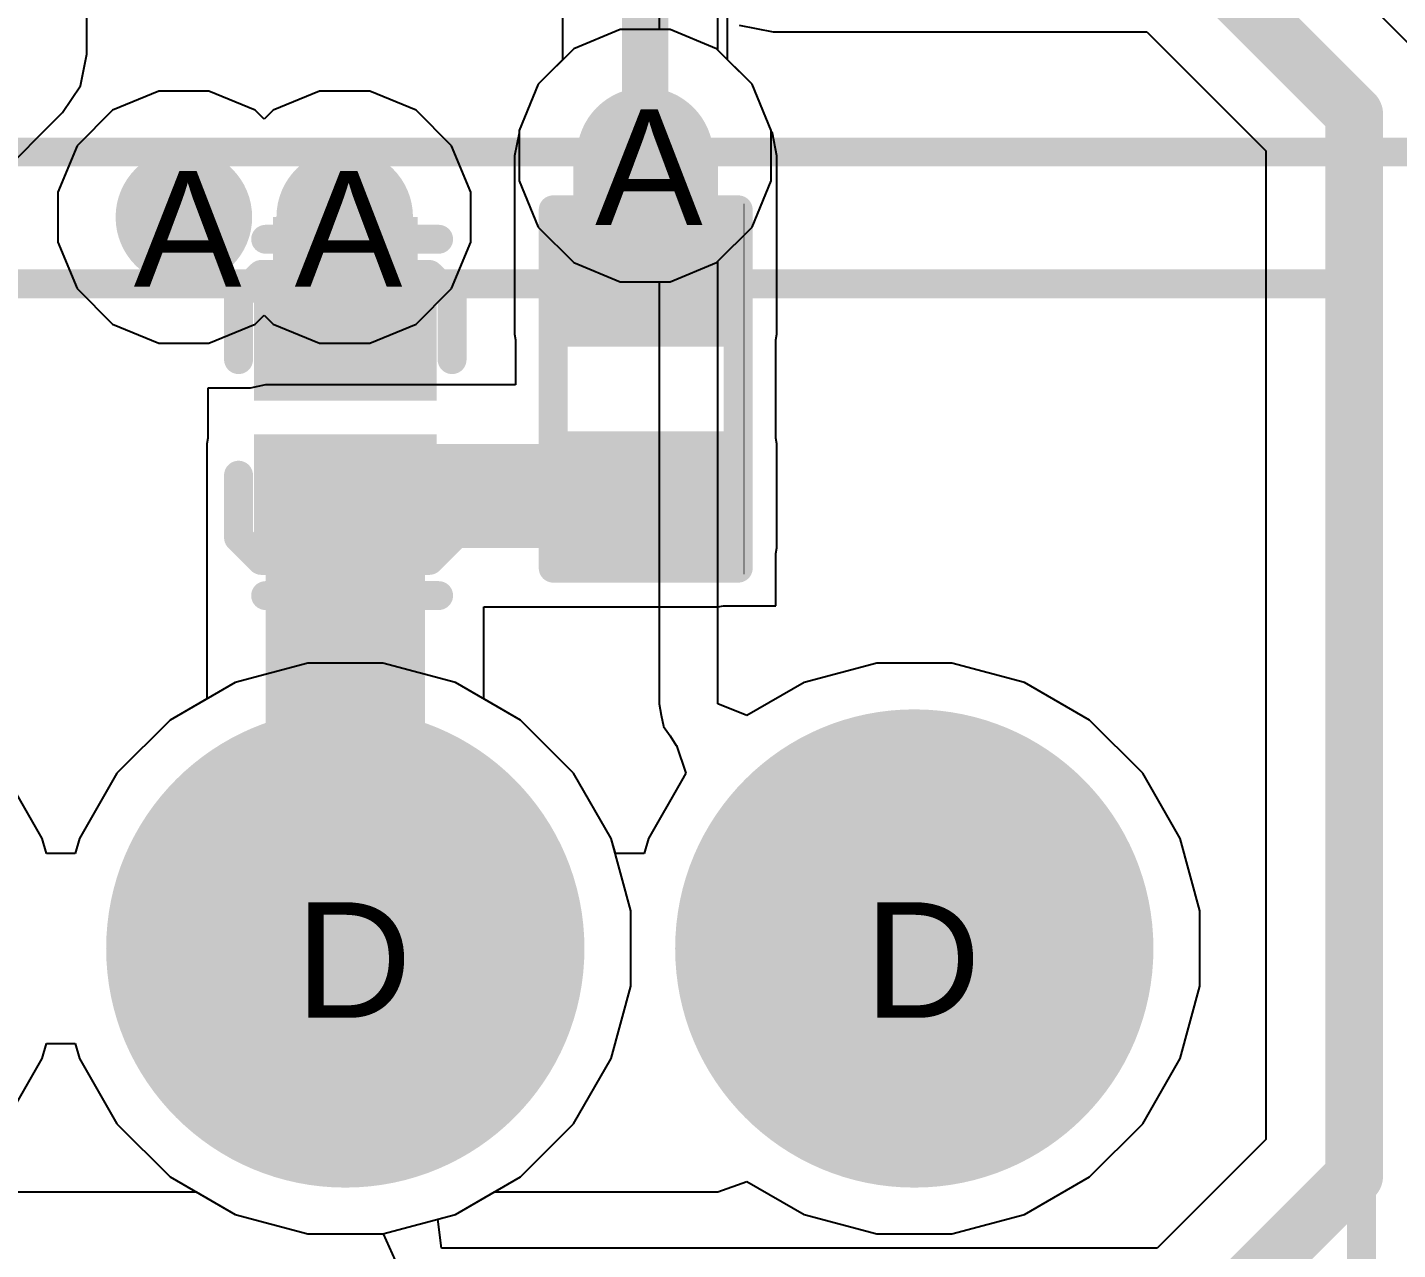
# Model space of a CAD drawing. Header units: inches. Extents: x 0 to 5271, y 0 to 5417.
# Drawn here: x 102.24 to 108.26, y 8 to 13.37 of the extents above; entities that cross this region are included whole.
import ezdxf

# ---------------------------------------------------------------- set-up
doc = ezdxf.new("R2010")
doc.units = ezdxf.units.IN
for name, color, linetype in [('Bottom Layer', 5, 'Continuous'), ('Bottom Overlay', 54, 'Continuous'), ('Bottom Paste', 16, 'Continuous'), ('Bottom Solder', 6, 'Continuous'), ('Drill Drawing', 1, 'Continuous'), ('L2_GND1', 16, 'Continuous'), ('L3_SIG1', 76, 'Continuous'), ('L4_PWR', 90, 'Continuous'), ('L5_GND2', 156, 'Continuous'), ('L6_SIG2', 130, 'Continuous'), ('L7_GND3', 216, 'Continuous'), ('Multi-Layer', 9, 'Continuous'), ('Pad Holes', 156, 'Continuous'), ('Top Layer', 1, 'Continuous'), ('Top Overlay', 2, 'Continuous'), ('Top Solder', 216, 'Continuous'), ('Via Holes', 16, 'Continuous')]:
    doc.layers.add(name, color=color, linetype=linetype)
doc.styles.add('Arial', font='', dxfattribs={"height": 0.2})
doc.styles.get('Arial').set_extended_font_data('Arial')

# ---------------------------------------------------------------- blocks, each defined once
blk = doc.blocks.new('R___0402_B_89')
at = {"layer": 'Bottom Layer'}
for points in [[(-0.2413, 0.3175), (-0.2413, -0.3175), (-0.6985, -0.3175), (-0.6985, 0.3175)], [(0.6985, 0.3175), (0.6985, -0.3175), (0.2413, -0.3175), (0.2413, 0.3175)]]:
    blk.add_hatch(color=5, dxfattribs=at).paths.add_polyline_path(points)
at = {"layer": 'Bottom Paste'}
for points in [[(-0.2413, 0.3175), (-0.2413, -0.3175), (-0.6985, -0.3175), (-0.6985, 0.3175)], [(0.6985, 0.3175), (0.6985, -0.3175), (0.2413, -0.3175), (0.2413, 0.3175)]]:
    blk.add_hatch(color=16, dxfattribs=at).paths.add_polyline_path(points)
at = {"layer": 'Bottom Solder'}
for points in [[(-0.1863, 0.3725), (-0.1863, -0.3725), (-0.7535, -0.3725), (-0.7535, 0.3725)], [(0.7535, 0.3725), (0.7535, -0.3725), (0.1863, -0.3725), (0.1863, 0.3725)]]:
    blk.add_hatch(color=6, dxfattribs=at).paths.add_polyline_path(points)
at = {"layer": 'Bottom Overlay'}
for points in [[(0.7874, 0.4064, 0.127, 0.127, 0), (-0.7874, 0.4064, 0.127, 0.127, 0)], [(-0.7874, -0.4064, 0.127, 0.127, 0), (-0.7874, 0.4064, 0.127, 0.127, 0)], [(0.8128, 0.4318, 0.00323, 0.00323, 0), (-0.8128, 0.4318, 0.00323, 0.00323, 0)], [(0.7874, -0.4064, 0.127, 0.127, 0), (0.7874, 0.4064, 0.127, 0.127, 0)], [(0.7874, -0.4064, 0.127, 0.127, 0), (-0.7874, -0.4064, 0.127, 0.127, 0)]]:
    blk.add_lwpolyline(points, format="xyseb", dxfattribs=at)
for points in [[(-0.8191, 0.4064, 0.0635, 0.0635, 1), (-0.7556, 0.4064, 0.0635, 0.0635, 1)], [(-0.8191, 0.4064, 0.0635, 0.0635, 1), (-0.7556, 0.4064, 0.0635, 0.0635, 1)], [(-0.8136, 0.4318, 0.00161, 0.00161, 1), (-0.812, 0.4318, 0.00161, 0.00161, 1)], [(0.7557, 0.4064, 0.0635, 0.0635, 1), (0.8192, 0.4064, 0.0635, 0.0635, 1)], [(0.7557, 0.4064, 0.0635, 0.0635, 1), (0.8192, 0.4064, 0.0635, 0.0635, 1)], [(0.812, 0.4318, 0.00161, 0.00161, 1), (0.8136, 0.4318, 0.00161, 0.00161, 1)], [(-0.8191, -0.4064, 0.0635, 0.0635, 1), (-0.7556, -0.4064, 0.0635, 0.0635, 1)], [(-0.8191, -0.4064, 0.0635, 0.0635, 1), (-0.7556, -0.4064, 0.0635, 0.0635, 1)], [(0.7557, -0.4064, 0.0635, 0.0635, 1), (0.8192, -0.4064, 0.0635, 0.0635, 1)], [(0.7557, -0.4064, 0.0635, 0.0635, 1), (0.8192, -0.4064, 0.0635, 0.0635, 1)]]:
    blk.add_lwpolyline(points, format="xyseb", close=True, dxfattribs=at)
blk = doc.blocks.new('DFN1006_2L__B__D____________B_91')
at = {"layer": 'Bottom Layer'}
for points in [[(-0.525, 0.35), (-0.125, 0.35), (-0.125, -0.35), (-0.525, -0.35)], [(0.125, 0.35), (0.525, 0.35), (0.525, -0.35), (0.125, -0.35)]]:
    blk.add_hatch(color=5, dxfattribs=at).paths.add_polyline_path(points)
at = {"layer": 'Bottom Paste'}
for points in [[(-0.525, 0.35), (-0.125, 0.35), (-0.125, -0.35), (-0.525, -0.35)], [(0.125, 0.35), (0.525, 0.35), (0.525, -0.35), (0.125, -0.35)]]:
    blk.add_hatch(color=16, dxfattribs=at).paths.add_polyline_path(points)
at = {"layer": 'Bottom Solder'}
for points in [[(-0.5758, 0.4008), (-0.0742, 0.4008), (-0.0742, -0.4008), (-0.5758, -0.4008)], [(0.0742, 0.4008), (0.5758, 0.4008), (0.5758, -0.4008), (0.0742, -0.4008)]]:
    blk.add_hatch(color=6, dxfattribs=at).paths.add_polyline_path(points)
at = {"layer": 'Bottom Overlay'}
for points in [[(-0.6284, 0.3692, 0.127, 0.127, 0), (-0.5283, 0.4692, 0.127, 0.127, 0)], [(-0.254, 0.4692, 0.127, 0.127, 0), (-0.5283, 0.4692, 0.127, 0.127, 0)], [(0.5283, 0.4692, 0.127, 0.127, 0), (0.254, 0.4692, 0.127, 0.127, 0)], [(0.6283, 0.3692, 0.127, 0.127, 0), (0.5283, 0.4692, 0.127, 0.127, 0)], [(-0.7829, -0.35, 0.127, 0.127, 0), (-0.7829, 0.41, 0.127, 0.127, 0)], [(-0.6284, -0.3691, 0.127, 0.127, 0), (-0.6284, 0.3692, 0.127, 0.127, 0)], [(0.6283, -0.3691, 0.127, 0.127, 0), (0.6283, 0.3692, 0.127, 0.127, 0)], [(0.783, -0.35, 0.127, 0.127, 0), (0.783, 0.41, 0.127, 0.127, 0)], [(-0.5283, -0.4691, 0.127, 0.127, 0), (-0.6284, -0.3691, 0.127, 0.127, 0)], [(0.5283, -0.4691, 0.127, 0.127, 0), (0.6283, -0.3691, 0.127, 0.127, 0)], [(-0.4984, -0.4691, 0.127, 0.127, 0), (-0.5283, -0.4691, 0.127, 0.127, 0)], [(-0.254, -0.4691, 0.127, 0.127, 0), (-0.4984, -0.4691, 0.127, 0.127, 0)], [(0.4983, -0.4691, 0.127, 0.127, 0), (0.254, -0.4691, 0.127, 0.127, 0)], [(0.5283, -0.4691, 0.127, 0.127, 0), (0.4983, -0.4691, 0.127, 0.127, 0)]]:
    blk.add_lwpolyline(points, format="xyseb", dxfattribs=at)
for points in [[(-0.5601, 0.4692, 0.0635, 0.0635, 1), (-0.4966, 0.4692, 0.0635, 0.0635, 1)], [(-0.5601, 0.4692, 0.0635, 0.0635, 1), (-0.4966, 0.4692, 0.0635, 0.0635, 1)], [(-0.2858, 0.4692, 0.0635, 0.0635, 1), (-0.2223, 0.4692, 0.0635, 0.0635, 1)], [(0.2222, 0.4692, 0.0635, 0.0635, 1), (0.2857, 0.4692, 0.0635, 0.0635, 1)], [(0.4966, 0.4692, 0.0635, 0.0635, 1), (0.5601, 0.4692, 0.0635, 0.0635, 1)], [(0.4966, 0.4692, 0.0635, 0.0635, 1), (0.5601, 0.4692, 0.0635, 0.0635, 1)], [(-0.8147, 0.41, 0.0635, 0.0635, 1), (-0.7512, 0.41, 0.0635, 0.0635, 1)], [(-0.6601, 0.3692, 0.0635, 0.0635, 1), (-0.5966, 0.3692, 0.0635, 0.0635, 1)], [(-0.6601, 0.3692, 0.0635, 0.0635, 1), (-0.5966, 0.3692, 0.0635, 0.0635, 1)], [(0.5966, 0.3692, 0.0635, 0.0635, 1), (0.6601, 0.3692, 0.0635, 0.0635, 1)], [(0.5966, 0.3692, 0.0635, 0.0635, 1), (0.6601, 0.3692, 0.0635, 0.0635, 1)], [(0.7512, 0.41, 0.0635, 0.0635, 1), (0.8147, 0.41, 0.0635, 0.0635, 1)], [(-0.8147, -0.35, 0.0635, 0.0635, 1), (-0.7512, -0.35, 0.0635, 0.0635, 1)], [(0.7512, -0.35, 0.0635, 0.0635, 1), (0.8147, -0.35, 0.0635, 0.0635, 1)], [(-0.6601, -0.3691, 0.0635, 0.0635, 1), (-0.5966, -0.3691, 0.0635, 0.0635, 1)], [(-0.6601, -0.3691, 0.0635, 0.0635, 1), (-0.5966, -0.3691, 0.0635, 0.0635, 1)], [(0.5966, -0.3691, 0.0635, 0.0635, 1), (0.6601, -0.3691, 0.0635, 0.0635, 1)], [(0.5966, -0.3691, 0.0635, 0.0635, 1), (0.6601, -0.3691, 0.0635, 0.0635, 1)], [(-0.5601, -0.4691, 0.0635, 0.0635, 1), (-0.4966, -0.4691, 0.0635, 0.0635, 1)], [(-0.5601, -0.4691, 0.0635, 0.0635, 1), (-0.4966, -0.4691, 0.0635, 0.0635, 1)], [(-0.5301, -0.4691, 0.0635, 0.0635, 1), (-0.4666, -0.4691, 0.0635, 0.0635, 1)], [(-0.5301, -0.4691, 0.0635, 0.0635, 1), (-0.4666, -0.4691, 0.0635, 0.0635, 1)], [(-0.2858, -0.4691, 0.0635, 0.0635, 1), (-0.2223, -0.4691, 0.0635, 0.0635, 1)], [(0.2222, -0.4691, 0.0635, 0.0635, 1), (0.2857, -0.4691, 0.0635, 0.0635, 1)], [(0.4666, -0.4691, 0.0635, 0.0635, 1), (0.5301, -0.4691, 0.0635, 0.0635, 1)], [(0.4666, -0.4691, 0.0635, 0.0635, 1), (0.5301, -0.4691, 0.0635, 0.0635, 1)], [(0.4966, -0.4691, 0.0635, 0.0635, 1), (0.5601, -0.4691, 0.0635, 0.0635, 1)], [(0.4966, -0.4691, 0.0635, 0.0635, 1), (0.5601, -0.4691, 0.0635, 0.0635, 1)]]:
    blk.add_lwpolyline(points, format="xyseb", close=True, dxfattribs=at)
blk = doc.blocks.new('XH_4A_L_522')
at = {"layer": 'Bottom Layer'}
h = blk.add_hatch(color=5, dxfattribs=at)
edge = h.paths.add_edge_path()
edge.add_arc((1.2499, 0), 1, 0, 360)
h = blk.add_hatch(color=5, dxfattribs=at)
edge = h.paths.add_edge_path()
edge.add_arc((3.75, 0), 1, 0, 360)
at = {"layer": 'Bottom Solder'}
h = blk.add_hatch(color=6, dxfattribs=at)
edge = h.paths.add_edge_path()
edge.add_arc((1.2499, 0), 1.0508, 0, 360)
h = blk.add_hatch(color=6, dxfattribs=at)
edge = h.paths.add_edge_path()
edge.add_arc((3.75, 0), 1.0508, 0, 360)
at = {"layer": 'L2_GND1'}
h = blk.add_hatch(color=16, dxfattribs=at)
edge = h.paths.add_edge_path()
edge.add_arc((1.2499, 0), 1, 0, 360)
h = blk.add_hatch(color=16, dxfattribs=at)
edge = h.paths.add_edge_path()
edge.add_arc((3.75, 0), 1, 0, 360)
at = {"layer": 'L3_SIG1'}
h = blk.add_hatch(color=76, dxfattribs=at)
edge = h.paths.add_edge_path()
edge.add_arc((1.2499, 0), 1, 0, 360)
h = blk.add_hatch(color=76, dxfattribs=at)
edge = h.paths.add_edge_path()
edge.add_arc((3.75, 0), 1, 0, 360)
at = {"layer": 'L4_PWR'}
h = blk.add_hatch(color=90, dxfattribs=at)
edge = h.paths.add_edge_path()
edge.add_arc((1.2499, 0), 1, 0, 360)
h = blk.add_hatch(color=90, dxfattribs=at)
edge = h.paths.add_edge_path()
edge.add_arc((3.75, 0), 1, 0, 360)
at = {"layer": 'L5_GND2'}
h = blk.add_hatch(color=156, dxfattribs=at)
edge = h.paths.add_edge_path()
edge.add_arc((1.2499, 0), 1, 0, 360)
h = blk.add_hatch(color=156, dxfattribs=at)
edge = h.paths.add_edge_path()
edge.add_arc((3.75, 0), 1, 0, 360)
at = {"layer": 'L6_SIG2'}
h = blk.add_hatch(color=130, dxfattribs=at)
edge = h.paths.add_edge_path()
edge.add_arc((1.2499, 0), 1, 0, 360)
h = blk.add_hatch(color=130, dxfattribs=at)
edge = h.paths.add_edge_path()
edge.add_arc((3.75, 0), 1, 0, 360)
at = {"layer": 'L7_GND3'}
h = blk.add_hatch(color=216, dxfattribs=at)
edge = h.paths.add_edge_path()
edge.add_arc((1.2499, 0), 1, 0, 360)
h = blk.add_hatch(color=216, dxfattribs=at)
edge = h.paths.add_edge_path()
edge.add_arc((3.75, 0), 1, 0, 360)
at = {"layer": 'Multi-Layer'}
h = blk.add_hatch(color=9, dxfattribs=at)
edge = h.paths.add_edge_path()
edge.add_arc((1.2499, 0), 1, 0, 360)
h = blk.add_hatch(color=9, dxfattribs=at)
edge = h.paths.add_edge_path()
edge.add_arc((3.75, 0), 1, 0, 360)
at = {"layer": 'Pad Holes'}
h = blk.add_hatch(color=7, dxfattribs=at)
edge = h.paths.add_edge_path()
edge.add_arc((1.2499, 0), 0.5, 0, 360)
h = blk.add_hatch(color=7, dxfattribs=at)
edge = h.paths.add_edge_path()
edge.add_arc((3.7501, 0), 0.5, 0, 360)
at = {"layer": 'Top Layer'}
h = blk.add_hatch(color=1, dxfattribs=at)
edge = h.paths.add_edge_path()
edge.add_arc((1.2499, 0), 1, 0, 360)
h = blk.add_hatch(color=1, dxfattribs=at)
edge = h.paths.add_edge_path()
edge.add_arc((3.75, 0), 1, 0, 360)
at = {"layer": 'Top Solder'}
h = blk.add_hatch(color=216, dxfattribs=at)
edge = h.paths.add_edge_path()
edge.add_arc((1.2499, 0), 1.0508, 0, 360)
h = blk.add_hatch(color=216, dxfattribs=at)
edge = h.paths.add_edge_path()
edge.add_arc((3.75, 0), 1.0508, 0, 360)
at = {"layer": 'Top Overlay'}
for points in [[(-6.2501, 3.5, 0.127, 0.127, 0), (6.2499, 3.5, 0.127, 0.127, 0)], [(-5.7481, 2.921, 0.127, 0.127, 0), (5.7149, 2.921, 0.127, 0.127, 0)], [(5.7149, -1.651, 0.127, 0.127, 0), (5.7149, 2.921, 0.127, 0.127, 0)]]:
    blk.add_lwpolyline(points, format="xyseb", dxfattribs=at)
blk.add_lwpolyline([(5.6832, 2.921, 0.0635, 0.0635, 1), (5.7467, 2.921, 0.0635, 0.0635, 1)], format="xyseb", close=True, dxfattribs=at)
blk.add_lwpolyline([(5.6832, 2.921, 0.0635, 0.0635, 1), (5.7467, 2.921, 0.0635, 0.0635, 1)], format="xyseb", close=True, dxfattribs=at)

msp = doc.modelspace()

# ---------------------------------------------------------------- hatches: boundary and pattern name
at = {"layer": 'Bottom Layer'}
h = msp.add_hatch(color=5, dxfattribs=at)
edge = h.paths.add_edge_path()
edge.add_arc((104.9494, 12.8086), 0.3, 0, 360)
h = msp.add_hatch(color=5, dxfattribs=at)
edge = h.paths.add_edge_path()
edge.add_arc((102.9227, 12.5387), 0.3, 0, 360)
h = msp.add_hatch(color=5, dxfattribs=at)
edge = h.paths.add_edge_path()
edge.add_arc((103.6294, 12.5387), 0.3, 0, 360)
for points in [[(104.6345, 12.0249), (105.2695, 12.0249), (105.2695, 12.8086), (104.6345, 12.8086)], [(103.3145, 11.9836), (103.9495, 11.9836), (103.9495, 12.5387), (103.3145, 12.5387)], [(103.282, 9.3249), (103.982, 9.3249), (103.982, 11.5423), (103.282, 11.5423)], [(103.282, 11.0851), (105.2695, 11.0851), (105.2695, 11.5423), (103.282, 11.5423)]]:
    msp.add_hatch(color=5, dxfattribs=at).paths.add_polyline_path(points)
at = {"layer": 'L2_GND1'}
h = msp.add_hatch(color=16, dxfattribs=at)
edge = h.paths.add_edge_path()
edge.add_arc((104.9494, 12.8086), 0.3, 0, 360)
h = msp.add_hatch(color=16, dxfattribs=at)
edge = h.paths.add_edge_path()
edge.add_arc((102.9227, 12.5387), 0.3, 0, 360)
h = msp.add_hatch(color=16, dxfattribs=at)
edge = h.paths.add_edge_path()
edge.add_arc((103.6294, 12.5387), 0.3, 0, 360)
at = {"layer": 'L3_SIG1'}
h = msp.add_hatch(color=76, dxfattribs=at)
edge = h.paths.add_edge_path()
edge.add_arc((104.9494, 12.8086), 0.3, 0, 360)
h = msp.add_hatch(color=76, dxfattribs=at)
edge = h.paths.add_edge_path()
edge.add_arc((102.9227, 12.5387), 0.3, 0, 360)
h = msp.add_hatch(color=76, dxfattribs=at)
edge = h.paths.add_edge_path()
edge.add_arc((103.6294, 12.5387), 0.3, 0, 360)
at = {"layer": 'L4_PWR'}
h = msp.add_hatch(color=90, dxfattribs=at)
edge = h.paths.add_edge_path()
edge.add_arc((104.9494, 12.8086), 0.3, 0, 360)
h = msp.add_hatch(color=90, dxfattribs=at)
edge = h.paths.add_edge_path()
edge.add_arc((102.9227, 12.5387), 0.3, 0, 360)
h = msp.add_hatch(color=90, dxfattribs=at)
edge = h.paths.add_edge_path()
edge.add_arc((103.6294, 12.5387), 0.3, 0, 360)
at = {"layer": 'L5_GND2'}
h = msp.add_hatch(color=156, dxfattribs=at)
edge = h.paths.add_edge_path()
edge.add_arc((104.9494, 12.8086), 0.3, 0, 360)
h = msp.add_hatch(color=156, dxfattribs=at)
edge = h.paths.add_edge_path()
edge.add_arc((102.9227, 12.5387), 0.3, 0, 360)
h = msp.add_hatch(color=156, dxfattribs=at)
edge = h.paths.add_edge_path()
edge.add_arc((103.6294, 12.5387), 0.3, 0, 360)
at = {"layer": 'L6_SIG2'}
h = msp.add_hatch(color=130, dxfattribs=at)
edge = h.paths.add_edge_path()
edge.add_arc((104.9494, 12.8086), 0.3, 0, 360)
h = msp.add_hatch(color=130, dxfattribs=at)
edge = h.paths.add_edge_path()
edge.add_arc((102.9227, 12.5387), 0.3, 0, 360)
h = msp.add_hatch(color=130, dxfattribs=at)
edge = h.paths.add_edge_path()
edge.add_arc((103.6294, 12.5387), 0.3, 0, 360)
at = {"layer": 'L7_GND3'}
h = msp.add_hatch(color=216, dxfattribs=at)
edge = h.paths.add_edge_path()
edge.add_arc((104.9494, 12.8086), 0.3, 0, 360)
h = msp.add_hatch(color=216, dxfattribs=at)
edge = h.paths.add_edge_path()
edge.add_arc((102.9227, 12.5387), 0.3, 0, 360)
h = msp.add_hatch(color=216, dxfattribs=at)
edge = h.paths.add_edge_path()
edge.add_arc((103.6294, 12.5387), 0.3, 0, 360)
at = {"layer": 'Top Layer'}
h = msp.add_hatch(color=1, dxfattribs=at)
edge = h.paths.add_edge_path()
edge.add_arc((104.9494, 12.8086), 0.3, 0, 360)
h = msp.add_hatch(color=1, dxfattribs=at)
edge = h.paths.add_edge_path()
edge.add_arc((102.9227, 12.5387), 0.3, 0, 360)
h = msp.add_hatch(color=1, dxfattribs=at)
edge = h.paths.add_edge_path()
edge.add_arc((103.6294, 12.5387), 0.3, 0, 360)
at = {"layer": 'Via Holes'}
h = msp.add_hatch(color=7, dxfattribs=at)
edge = h.paths.add_edge_path()
edge.add_arc((104.9494, 12.8086), 0.15, 0, 360)
h = msp.add_hatch(color=7, dxfattribs=at)
edge = h.paths.add_edge_path()
edge.add_arc((102.9227, 12.5387), 0.15, 0, 360)
h = msp.add_hatch(color=7, dxfattribs=at)
edge = h.paths.add_edge_path()
edge.add_arc((103.6294, 12.5387), 0.15, 0, 360)

# ---------------------------------------------------------------- linework, layer by layer
at = {"layer": 'Bottom Layer'}
for p, q in [((104.8392, 13.3626), (104.6356, 13.2782)), ((105.0596, 13.3626), (104.8392, 13.3626)), ((105.2632, 13.2782), (105.0596, 13.3626)), ((104.6356, 13.2782), (104.4797, 13.1224)), ((105.4191, 13.1224), (105.2632, 13.2782)), ((104.4797, 13.1224), (104.3954, 12.9188)), ((105.5034, 12.9188), (105.4191, 13.1224)), ((104.3953, 12.9077), (104.3756, 12.8086)), ((104.3954, 12.9079), (104.3953, 12.9077)), ((104.3954, 12.9188), (104.3954, 12.9079)), ((105.5034, 12.9158), (105.5034, 12.9188)), ((105.5088, 12.9077), (105.5034, 12.9158)), ((105.5285, 12.8086), (105.5088, 12.9077)), ((104.3756, 12.8086), (104.3756, 12.0249)), ((105.5285, 12.0249), (105.5285, 12.8086)), ((104.3756, 12.0249), (104.3805, 11.9999)), ((104.3805, 11.9999), (104.3805, 11.8012)), ((105.5235, 11.9999), (105.5285, 12.0249)), ((105.5235, 11.5673), (105.5235, 11.9999)), ((103.282, 11.8012), (103.2133, 11.7876)), ((104.3805, 11.8012), (103.282, 11.8012)), ((103.2133, 11.7876), (103.028, 11.7876)), ((103.028, 11.7876), (103.028, 11.5674)), ((103.028, 11.5674), (103.023, 11.5423)), ((105.5285, 11.5423), (105.5235, 11.5673)), ((103.023, 11.5423), (103.023, 10.4213)), ((105.5285, 11.0851), (105.5285, 11.5423)), ((105.5235, 11.0601), (105.5285, 11.0851)), ((105.5235, 10.8311), (105.5235, 11.0601)), ((104.241, 10.4213), (104.241, 10.8261)), ((104.241, 10.8261), (105.2695, 10.8261)), ((105.2695, 10.8261), (105.2945, 10.8311)), ((105.2945, 10.8311), (105.5235, 10.8311)), ((103.023, 10.4213), (102.862, 10.3284)), ((104.402, 10.3284), (104.241, 10.4213)), ((102.862, 10.3284), (102.6285, 10.0949)), ((104.6354, 10.0949), (104.402, 10.3284)), ((102.3007, 9.8089), (102.1356, 10.0949)), ((102.6285, 10.0949), (102.4635, 9.8089)), ((104.8005, 9.8089), (104.6354, 10.0949)), ((102.3186, 9.7422), (102.3007, 9.8089)), ((102.4635, 9.8089), (102.4456, 9.7422)), ((104.886, 9.49), (104.8005, 9.8089)), ((102.4456, 9.7422), (102.3186, 9.7422)), ((104.886, 9.1598), (104.886, 9.49)), ((104.8005, 8.8409), (104.886, 9.1598)), ((102.3007, 8.8409), (102.3186, 8.9076)), ((102.3186, 8.9076), (102.4456, 8.9076)), ((102.4456, 8.9076), (102.4635, 8.8409)), ((102.1356, 8.5549), (102.3007, 8.8409)), ((102.4635, 8.8409), (102.6285, 8.5549)), ((104.6354, 8.5549), (104.8005, 8.8409)), ((102.6285, 8.5549), (102.862, 8.3215)), ((104.402, 8.3215), (104.6354, 8.5549)), ((102.862, 8.3215), (103.148, 8.1564)), ((104.116, 8.1564), (104.402, 8.3215)), ((103.148, 8.1564), (103.4669, 8.0709)), ((103.7971, 8.0709), (104.116, 8.1564)), ((103.4669, 8.0709), (103.7971, 8.0709))]:
    msp.add_line(p, q, dxfattribs=at)
at = {"layer": 'L2_GND1'}
for p, q in [((104.8392, 13.3626), (104.6356, 13.2782)), ((105.0596, 13.3626), (104.8392, 13.3626)), ((105.2632, 13.2782), (105.0596, 13.3626)), ((104.6356, 13.2782), (104.4797, 13.1224)), ((105.4191, 13.1224), (105.2632, 13.2782)), ((104.4797, 13.1224), (104.3954, 12.9188)), ((105.5034, 12.9188), (105.4191, 13.1224)), ((104.3954, 12.9188), (104.3954, 12.6984)), ((105.5034, 12.6984), (105.5034, 12.9188)), ((104.3954, 12.6984), (104.4797, 12.4948)), ((105.4191, 12.4948), (105.5034, 12.6984)), ((104.4797, 12.4948), (104.6356, 12.3389)), ((105.2632, 12.3389), (105.4191, 12.4948)), ((104.6356, 12.3389), (104.8392, 12.2546)), ((105.0596, 12.2546), (105.2632, 12.3389)), ((104.8392, 12.2546), (105.0596, 12.2546)), ((103.4669, 10.5789), (103.148, 10.4934)), ((103.7971, 10.5789), (103.4669, 10.5789)), ((104.116, 10.4934), (103.7971, 10.5789)), ((103.148, 10.4934), (102.862, 10.3284)), ((104.402, 10.3284), (104.116, 10.4934)), ((102.862, 10.3284), (102.6285, 10.0949)), ((104.6354, 10.0949), (104.402, 10.3284)), ((102.3007, 9.8089), (102.1356, 10.0949)), ((102.6285, 10.0949), (102.4635, 9.8089)), ((104.8005, 9.8089), (104.6354, 10.0949)), ((102.3186, 9.7422), (102.3007, 9.8089)), ((102.4635, 9.8089), (102.4456, 9.7422)), ((104.886, 9.49), (104.8005, 9.8089)), ((102.4456, 9.7422), (102.3186, 9.7422)), ((104.886, 9.1598), (104.886, 9.49)), ((104.8005, 8.8409), (104.886, 9.1598)), ((102.3007, 8.8409), (102.3186, 8.9076)), ((102.3186, 8.9076), (102.4456, 8.9076)), ((102.4456, 8.9076), (102.4635, 8.8409)), ((102.1356, 8.5549), (102.3007, 8.8409)), ((102.4635, 8.8409), (102.6285, 8.5549)), ((104.6354, 8.5549), (104.8005, 8.8409)), ((102.6285, 8.5549), (102.862, 8.3215)), ((104.402, 8.3215), (104.6354, 8.5549)), ((102.862, 8.3215), (103.148, 8.1564)), ((104.116, 8.1564), (104.402, 8.3215)), ((103.148, 8.1564), (103.4669, 8.0709)), ((103.7971, 8.0709), (104.116, 8.1564)), ((103.4669, 8.0709), (103.7971, 8.0709))]:
    msp.add_line(p, q, dxfattribs=at)
at = {"layer": 'L3_SIG1'}
for p, q in [((104.8392, 13.3626), (104.6356, 13.2782)), ((105.0596, 13.3626), (104.8392, 13.3626)), ((105.2632, 13.2782), (105.0596, 13.3626)), ((104.6356, 13.2782), (104.4797, 13.1224)), ((105.4191, 13.1224), (105.2632, 13.2782)), ((104.4797, 13.1224), (104.3954, 12.9188)), ((105.5034, 12.9188), (105.4191, 13.1224)), ((104.3954, 12.9188), (104.3954, 12.6984)), ((105.5034, 12.6984), (105.5034, 12.9188)), ((104.3954, 12.6984), (104.4797, 12.4948)), ((105.4191, 12.4948), (105.5034, 12.6984)), ((104.4797, 12.4948), (104.6356, 12.3389)), ((105.2632, 12.3389), (105.4191, 12.4948)), ((104.6356, 12.3389), (104.8392, 12.2546)), ((105.0596, 12.2546), (105.2632, 12.3389)), ((104.8392, 12.2546), (105.0596, 12.2546)), ((103.4669, 10.5789), (103.148, 10.4934)), ((103.7971, 10.5789), (103.4669, 10.5789)), ((104.116, 10.4934), (103.7971, 10.5789)), ((103.148, 10.4934), (102.862, 10.3284)), ((104.402, 10.3284), (104.116, 10.4934)), ((102.862, 10.3284), (102.6285, 10.0949)), ((104.6354, 10.0949), (104.402, 10.3284)), ((102.3007, 9.8089), (102.1356, 10.0949)), ((102.6285, 10.0949), (102.4635, 9.8089)), ((104.8005, 9.8089), (104.6354, 10.0949)), ((102.3186, 9.7422), (102.3007, 9.8089)), ((102.4635, 9.8089), (102.4456, 9.7422)), ((104.886, 9.49), (104.8005, 9.8089)), ((102.4456, 9.7422), (102.3186, 9.7422)), ((104.886, 9.1598), (104.886, 9.49)), ((104.8005, 8.8409), (104.886, 9.1598)), ((102.3007, 8.8409), (102.3186, 8.9076)), ((102.3186, 8.9076), (102.4456, 8.9076)), ((102.4456, 8.9076), (102.4635, 8.8409)), ((102.1356, 8.5549), (102.3007, 8.8409)), ((102.4635, 8.8409), (102.6285, 8.5549)), ((104.6354, 8.5549), (104.8005, 8.8409)), ((102.6285, 8.5549), (102.862, 8.3215)), ((104.402, 8.3215), (104.6354, 8.5549)), ((102.862, 8.3215), (103.148, 8.1564)), ((104.116, 8.1564), (104.402, 8.3215)), ((103.148, 8.1564), (103.4669, 8.0709)), ((103.7971, 8.0709), (104.116, 8.1564)), ((103.4669, 8.0709), (103.7971, 8.0709))]:
    msp.add_line(p, q, dxfattribs=at)
at = {"layer": 'L4_PWR'}
for p, q in [((105.0106, 16.3608), (105.0106, 13.3626)), ((105.2695, 13.2719), (105.2695, 16.3608)), ((104.8392, 13.3626), (104.6356, 13.2782)), ((105.0106, 13.3626), (104.8392, 13.3626)), ((104.6356, 13.2782), (104.4797, 13.1224)), ((105.4191, 13.1224), (105.2695, 13.2719)), ((102.8125, 13.0927), (102.6089, 13.0083)), ((103.0329, 13.0927), (102.8125, 13.0927)), ((103.2365, 13.0083), (103.0329, 13.0927)), ((103.5192, 13.0927), (103.3155, 13.0083)), ((103.7396, 13.0927), (103.5192, 13.0927)), ((103.9432, 13.0083), (103.7396, 13.0927)), ((104.4797, 13.1224), (104.3954, 12.9188)), ((105.5034, 12.9188), (105.4191, 13.1224)), ((102.6089, 13.0083), (102.4531, 12.8525)), ((103.276, 12.9688), (103.2365, 13.0083)), ((103.3155, 13.0083), (103.276, 12.9688)), ((104.099, 12.8525), (103.9432, 13.0083)), ((104.3954, 12.9188), (104.3954, 12.6984)), ((105.5034, 12.6984), (105.5034, 12.9188)), ((102.4531, 12.8525), (102.3687, 12.6489)), ((104.1834, 12.6489), (104.099, 12.8525)), ((102.3687, 12.6489), (102.3687, 12.4285)), ((104.1834, 12.4285), (104.1834, 12.6489)), ((104.3954, 12.6984), (104.4797, 12.4948)), ((105.4191, 12.4948), (105.5034, 12.6984)), ((104.4797, 12.4948), (104.6356, 12.3389)), ((105.2695, 12.3452), (105.4191, 12.4948)), ((102.3687, 12.4285), (102.4531, 12.2248)), ((104.099, 12.2248), (104.1834, 12.4285)), ((105.2695, 10.4004), (105.2695, 12.3452)), ((104.6356, 12.3389), (104.8392, 12.2546)), ((102.4531, 12.2248), (102.6089, 12.069)), ((103.9432, 12.069), (104.099, 12.2248)), ((104.8392, 12.2546), (105.0106, 12.2546)), ((105.0106, 12.2546), (105.0106, 10.4004)), ((103.2365, 12.069), (103.276, 12.1085)), ((103.276, 12.1085), (103.3155, 12.069)), ((102.6089, 12.069), (102.8125, 11.9847)), ((103.0329, 11.9847), (103.2365, 12.069)), ((103.3155, 12.069), (103.5192, 11.9847)), ((103.7396, 11.9847), (103.9432, 12.069)), ((102.8125, 11.9847), (103.0329, 11.9847)), ((103.5192, 11.9847), (103.7396, 11.9847)), ((103.4669, 10.5789), (103.148, 10.4934)), ((103.7971, 10.5789), (103.4669, 10.5789)), ((104.116, 10.4934), (103.7971, 10.5789)), ((105.967, 10.5789), (105.6481, 10.4934)), ((106.2972, 10.5789), (105.967, 10.5789)), ((106.6161, 10.4934), (106.2972, 10.5789)), ((103.148, 10.4934), (102.862, 10.3284)), ((104.402, 10.3284), (104.116, 10.4934)), ((105.6481, 10.4934), (105.3965, 10.3482)), ((106.9021, 10.3284), (106.6161, 10.4934)), ((105.0106, 10.4004), (105.0106, 10.4)), ((105.0106, 10.4), (105.0106, 10.3997)), ((105.0106, 10.3997), (105.0205, 10.3502)), ((105.3965, 10.3482), (105.2695, 10.4004)), ((102.862, 10.3284), (102.6285, 10.0949)), ((104.6354, 10.0949), (104.402, 10.3284)), ((105.0205, 10.3502), (105.0303, 10.3013)), ((105.0303, 10.3013), (105.0305, 10.301)), ((105.0305, 10.301), (105.0305, 10.3006)), ((105.0305, 10.3006), (105.0587, 10.2588)), ((107.1356, 10.0949), (106.9021, 10.3284)), ((105.0587, 10.2588), (105.0864, 10.2173)), ((105.0864, 10.2173), (105.087, 10.2164)), ((105.087, 10.2164), (105.1287, 10.0949)), ((102.3007, 9.8089), (102.1356, 10.0949)), ((102.6285, 10.0949), (102.4635, 9.8089)), ((104.8005, 9.8089), (104.6354, 10.0949)), ((105.1091, 10.061), (104.9636, 9.8089)), ((105.1287, 10.0949), (105.1091, 10.061)), ((107.3007, 9.8089), (107.1356, 10.0949)), ((102.3186, 9.7422), (102.3007, 9.8089)), ((102.4635, 9.8089), (102.4456, 9.7422)), ((104.8186, 9.7417), (104.8005, 9.8089)), ((104.9636, 9.8089), (104.9456, 9.7417)), ((107.3861, 9.49), (107.3007, 9.8089)), ((102.4456, 9.7422), (102.3186, 9.7422)), ((104.9456, 9.7417), (104.8186, 9.7417)), ((107.3861, 9.1598), (107.3861, 9.49)), ((107.3007, 8.8409), (107.3861, 9.1598)), ((107.1356, 8.5549), (107.3007, 8.8409)), ((106.9021, 8.3215), (107.1356, 8.5549)), ((106.6161, 8.1564), (106.9021, 8.3215)), ((101.787, 8.255), (102.9771, 8.255)), ((102.9771, 8.255), (103.148, 8.1564)), ((104.116, 8.1564), (104.2869, 8.255)), ((104.2869, 8.255), (105.2695, 8.255)), ((105.2695, 8.255), (105.3965, 8.3016)), ((105.2695, 8.255), (105.2695, 8.255)), ((105.3965, 8.3016), (105.6481, 8.1564)), ((103.148, 8.1564), (103.4669, 8.0709)), ((103.7971, 8.0709), (104.116, 8.1564)), ((105.6481, 8.1564), (105.967, 8.0709)), ((106.2972, 8.0709), (106.6161, 8.1564)), ((103.4669, 8.0709), (103.7971, 8.0709)), ((105.967, 8.0709), (106.2972, 8.0709))]:
    msp.add_line(p, q, dxfattribs=at)
at = {"layer": 'L5_GND2'}
for p, q in [((104.8392, 13.3626), (104.6356, 13.2782)), ((105.0596, 13.3626), (104.8392, 13.3626)), ((105.2632, 13.2782), (105.0596, 13.3626)), ((104.6356, 13.2782), (104.4797, 13.1224)), ((105.4191, 13.1224), (105.2632, 13.2782)), ((104.4797, 13.1224), (104.3954, 12.9188)), ((105.5034, 12.9188), (105.4191, 13.1224)), ((104.3954, 12.9188), (104.3954, 12.6984)), ((105.5034, 12.6984), (105.5034, 12.9188)), ((104.3954, 12.6984), (104.4797, 12.4948)), ((105.4191, 12.4948), (105.5034, 12.6984)), ((104.4797, 12.4948), (104.6356, 12.3389)), ((105.2632, 12.3389), (105.4191, 12.4948)), ((104.6356, 12.3389), (104.8392, 12.2546)), ((105.0596, 12.2546), (105.2632, 12.3389)), ((104.8392, 12.2546), (105.0596, 12.2546)), ((103.4669, 10.5789), (103.148, 10.4934)), ((103.7971, 10.5789), (103.4669, 10.5789)), ((104.116, 10.4934), (103.7971, 10.5789)), ((103.148, 10.4934), (102.862, 10.3284)), ((104.402, 10.3284), (104.116, 10.4934)), ((102.862, 10.3284), (102.6285, 10.0949)), ((104.6354, 10.0949), (104.402, 10.3284)), ((102.3007, 9.8089), (102.1356, 10.0949)), ((102.6285, 10.0949), (102.4635, 9.8089)), ((104.8005, 9.8089), (104.6354, 10.0949)), ((102.3186, 9.7422), (102.3007, 9.8089)), ((102.4635, 9.8089), (102.4456, 9.7422)), ((104.886, 9.49), (104.8005, 9.8089)), ((102.4456, 9.7422), (102.3186, 9.7422)), ((104.886, 9.1598), (104.886, 9.49)), ((104.8005, 8.8409), (104.886, 9.1598)), ((102.3007, 8.8409), (102.3186, 8.9076)), ((102.3186, 8.9076), (102.4456, 8.9076)), ((102.4456, 8.9076), (102.4635, 8.8409)), ((102.1356, 8.5549), (102.3007, 8.8409)), ((102.4635, 8.8409), (102.6285, 8.5549)), ((104.6354, 8.5549), (104.8005, 8.8409)), ((102.6285, 8.5549), (102.862, 8.3215)), ((104.402, 8.3215), (104.6354, 8.5549)), ((102.862, 8.3215), (103.148, 8.1564)), ((104.116, 8.1564), (104.402, 8.3215)), ((103.148, 8.1564), (103.4669, 8.0709)), ((103.7971, 8.0709), (104.116, 8.1564)), ((103.4669, 8.0709), (103.7971, 8.0709))]:
    msp.add_line(p, q, dxfattribs=at)
at = {"layer": 'L6_SIG2'}
for p, q in [((104.5868, 32.0367), (104.5868, 13.2295)), ((105.312, 13.2295), (105.312, 15.5728)), ((102.496, 13.2546), (102.496, 15.0013)), ((102.4684, 13.1159), (102.496, 13.2546)), ((102.496, 13.2546), (102.496, 13.2546)), ((104.5868, 13.2295), (104.4797, 13.1224)), ((105.4191, 13.1224), (105.312, 13.2295)), ((102.3898, 12.9982), (102.4684, 13.1159)), ((104.4797, 13.1224), (104.3954, 12.9188)), ((105.5034, 12.9188), (105.4191, 13.1224)), ((101.9437, 12.5522), (102.3898, 12.9982)), ((102.3898, 12.9982), (102.3898, 12.9982)), ((104.3954, 12.9188), (104.3954, 12.6984)), ((105.5034, 12.6984), (105.5034, 12.9188)), ((104.3954, 12.6984), (104.4797, 12.4948)), ((105.4191, 12.4948), (105.5034, 12.6984)), ((104.4797, 12.4948), (104.6356, 12.3389)), ((105.2632, 12.3389), (105.4191, 12.4948)), ((104.6356, 12.3389), (104.8392, 12.2546)), ((105.0596, 12.2546), (105.2632, 12.3389)), ((104.8392, 12.2546), (105.0596, 12.2546)), ((103.4669, 10.5789), (103.148, 10.4934)), ((103.7971, 10.5789), (103.4669, 10.5789)), ((104.116, 10.4934), (103.7971, 10.5789)), ((103.148, 10.4934), (102.862, 10.3284)), ((104.402, 10.3284), (104.116, 10.4934)), ((102.862, 10.3284), (102.6285, 10.0949)), ((104.6354, 10.0949), (104.402, 10.3284)), ((102.3007, 9.8089), (102.1356, 10.0949)), ((102.6285, 10.0949), (102.4635, 9.8089)), ((104.8005, 9.8089), (104.6354, 10.0949)), ((102.3186, 9.7422), (102.3007, 9.8089)), ((102.4635, 9.8089), (102.4456, 9.7422)), ((104.886, 9.49), (104.8005, 9.8089)), ((102.4456, 9.7422), (102.3186, 9.7422)), ((104.886, 9.1598), (104.886, 9.49)), ((104.8005, 8.8409), (104.886, 9.1598)), ((102.3007, 8.8409), (102.3186, 8.9076)), ((102.3186, 8.9076), (102.4456, 8.9076)), ((102.4456, 8.9076), (102.4635, 8.8409)), ((102.1356, 8.5549), (102.3007, 8.8409)), ((102.4635, 8.8409), (102.6285, 8.5549)), ((104.6354, 8.5549), (104.8005, 8.8409)), ((102.6285, 8.5549), (102.862, 8.3215)), ((104.402, 8.3215), (104.6354, 8.5549)), ((102.862, 8.3215), (103.148, 8.1564)), ((104.116, 8.1564), (104.402, 8.3215)), ((103.148, 8.1564), (103.4669, 8.0709)), ((103.7971, 8.0709), (104.116, 8.1564)), ((103.4669, 8.0709), (103.7971, 8.0709))]:
    msp.add_line(p, q, dxfattribs=at)
msp.add_lwpolyline([(104.9494, 12.8086, 0.2032, 0.2032, 0), (104.9494, 32.1869, 0.2032, 0.2032, 0)], format="xyseb", dxfattribs=at)
msp.add_lwpolyline([(104.8986, 12.8086, 0.1016, 0.1016, 1), (105.0002, 12.8086, 0.1016, 0.1016, 1)], format="xyseb", close=True, dxfattribs=at)
at = {"layer": 'L7_GND3'}
for p, q in [((104.8392, 13.3626), (104.6356, 13.2782)), ((105.0596, 13.3626), (104.8392, 13.3626)), ((105.2632, 13.2782), (105.0596, 13.3626)), ((104.6356, 13.2782), (104.4797, 13.1224)), ((105.4191, 13.1224), (105.2632, 13.2782)), ((104.4797, 13.1224), (104.3954, 12.9188)), ((105.5034, 12.9188), (105.4191, 13.1224)), ((104.3954, 12.9188), (104.3954, 12.6984)), ((105.5034, 12.6984), (105.5034, 12.9188)), ((104.3954, 12.6984), (104.4797, 12.4948)), ((105.4191, 12.4948), (105.5034, 12.6984)), ((104.4797, 12.4948), (104.6356, 12.3389)), ((105.2632, 12.3389), (105.4191, 12.4948)), ((104.6356, 12.3389), (104.8392, 12.2546)), ((105.0596, 12.2546), (105.2632, 12.3389)), ((104.8392, 12.2546), (105.0596, 12.2546)), ((103.4669, 10.5789), (103.148, 10.4934)), ((103.7971, 10.5789), (103.4669, 10.5789)), ((104.116, 10.4934), (103.7971, 10.5789)), ((103.148, 10.4934), (102.862, 10.3284)), ((104.402, 10.3284), (104.116, 10.4934)), ((102.862, 10.3284), (102.6285, 10.0949)), ((104.6354, 10.0949), (104.402, 10.3284)), ((102.3007, 9.8089), (102.1356, 10.0949)), ((102.6285, 10.0949), (102.4635, 9.8089)), ((104.8005, 9.8089), (104.6354, 10.0949)), ((102.3186, 9.7422), (102.3007, 9.8089)), ((102.4635, 9.8089), (102.4456, 9.7422)), ((104.886, 9.49), (104.8005, 9.8089)), ((102.4456, 9.7422), (102.3186, 9.7422)), ((104.886, 9.1598), (104.886, 9.49)), ((104.8005, 8.8409), (104.886, 9.1598)), ((102.3007, 8.8409), (102.3186, 8.9076)), ((102.3186, 8.9076), (102.4456, 8.9076)), ((102.4456, 8.9076), (102.4635, 8.8409)), ((102.1356, 8.5549), (102.3007, 8.8409)), ((102.4635, 8.8409), (102.6285, 8.5549)), ((104.6354, 8.5549), (104.8005, 8.8409)), ((102.6285, 8.5549), (102.862, 8.3215)), ((104.402, 8.3215), (104.6354, 8.5549)), ((102.862, 8.3215), (103.148, 8.1564)), ((104.116, 8.1564), (104.402, 8.3215)), ((103.148, 8.1564), (103.4669, 8.0709)), ((103.7971, 8.0709), (104.116, 8.1564)), ((103.4669, 8.0709), (103.7971, 8.0709))]:
    msp.add_line(p, q, dxfattribs=at)
at = {"layer": 'Top Layer'}
for p, q in [((108.3394, 13.2663), (107.5897, 14.0161)), ((105.3629, 13.3825), (105.5116, 13.3529)), ((104.8392, 13.3626), (104.6356, 13.2782)), ((105.0596, 13.3626), (104.8392, 13.3626)), ((105.2632, 13.2782), (105.0596, 13.3626)), ((105.5116, 13.3529), (107.1541, 13.3529)), ((107.1541, 13.3529), (107.6763, 12.8307)), ((104.6356, 13.2782), (104.4797, 13.1224)), ((105.4191, 13.1224), (105.2632, 13.2782)), ((104.4797, 13.1224), (104.3954, 12.9188)), ((105.5034, 12.9188), (105.4191, 13.1224)), ((104.3954, 12.9188), (104.3954, 12.6984)), ((105.5034, 12.6984), (105.5034, 12.9188)), ((107.6763, 12.8307), (107.6763, 8.4858)), ((104.3954, 12.6984), (104.4797, 12.4948)), ((105.4191, 12.4948), (105.5034, 12.6984)), ((104.4797, 12.4948), (104.6356, 12.3389)), ((105.2632, 12.3389), (105.4191, 12.4948)), ((104.6356, 12.3389), (104.8392, 12.2546)), ((105.0596, 12.2546), (105.2632, 12.3389)), ((104.8392, 12.2546), (105.0596, 12.2546)), ((103.4669, 10.5789), (103.148, 10.4934)), ((103.7971, 10.5789), (103.4669, 10.5789)), ((104.116, 10.4934), (103.7971, 10.5789)), ((103.148, 10.4934), (102.862, 10.3284)), ((104.402, 10.3284), (104.116, 10.4934)), ((102.862, 10.3284), (102.6285, 10.0949)), ((104.6354, 10.0949), (104.402, 10.3284)), ((102.3007, 9.8089), (102.1356, 10.0949)), ((102.6285, 10.0949), (102.4635, 9.8089)), ((104.8005, 9.8089), (104.6354, 10.0949)), ((102.3186, 9.7422), (102.3007, 9.8089)), ((102.4635, 9.8089), (102.4456, 9.7422)), ((104.886, 9.49), (104.8005, 9.8089)), ((102.4456, 9.7422), (102.3186, 9.7422)), ((104.886, 9.1598), (104.886, 9.49)), ((104.8005, 8.8409), (104.886, 9.1598)), ((102.3007, 8.8409), (102.3186, 8.9076)), ((102.3186, 8.9076), (102.4456, 8.9076)), ((102.4456, 8.9076), (102.4635, 8.8409)), ((102.1356, 8.5549), (102.3007, 8.8409)), ((102.4635, 8.8409), (102.6285, 8.5549)), ((104.6354, 8.5549), (104.8005, 8.8409)), ((102.6285, 8.5549), (102.862, 8.3215)), ((104.402, 8.3215), (104.6354, 8.5549)), ((107.6763, 8.4858), (107.1989, 8.0085)), ((102.862, 8.3215), (103.148, 8.1564)), ((104.116, 8.1564), (104.402, 8.3215)), ((103.148, 8.1564), (103.4669, 8.0709)), ((104.038, 8.1355), (104.116, 8.1564)), ((104.0548, 8.0085), (104.038, 8.1355)), ((103.4669, 8.0709), (103.7971, 8.0709)), ((103.7971, 8.0709), (103.798, 8.0711)), ((103.798, 8.0711), (103.8511, 7.9539)), ((107.1989, 8.0085), (104.0548, 8.0085))]:
    msp.add_line(p, q, dxfattribs=at)
for points in [[(107.315, 13.7414, 0.254, 0.254, 0), (108.0648, 12.9916, 0.254, 0.254, 0)], [(108.0648, 8.3249, 0.254, 0.254, 0), (108.0648, 12.9916, 0.254, 0.254, 0)], [(107.3599, 7.62, 0.254, 0.254, 0), (108.0648, 8.3249, 0.254, 0.254, 0)]]:
    msp.add_lwpolyline(points, format="xyseb", dxfattribs=at)
for points in [[(108.0013, 12.9916, 0.127, 0.127, 1), (108.1283, 12.9916, 0.127, 0.127, 1)], [(108.0013, 12.9916, 0.127, 0.127, 1), (108.1283, 12.9916, 0.127, 0.127, 1)], [(108.0013, 8.3249, 0.127, 0.127, 1), (108.1283, 8.3249, 0.127, 0.127, 1)], [(108.0013, 8.3249, 0.127, 0.127, 1), (108.1283, 8.3249, 0.127, 0.127, 1)]]:
    msp.add_lwpolyline(points, format="xyseb", close=True, dxfattribs=at)

# ---------------------------------------------------------------- block references
msp.add_blockref('XH_4A_L_522', (102.3821, 9.3249))
at = {"rotation": 270}
for name, p in [('R___0402_B_89', (104.952, 11.7836)), ('DFN1006_2L__B__D____________B_91', (103.632, 11.6586))]:
    msp.add_blockref(name, p, dxfattribs=at)

# ---------------------------------------------------------------- texts
at = {"layer": 'Drill Drawing', "style": 'Arial'}
for s, p in [('A', (104.7293, 12.5038)), ('A', (102.7026, 12.2339)), ('A', (103.4093, 12.2339)), ('D', (103.4119, 9.0202)), ('D', (105.9121, 9.0202))]:
    msp.add_text(s, height=0.508, dxfattribs=at).set_placement(p)

doc.saveas('drawing.dxf')
